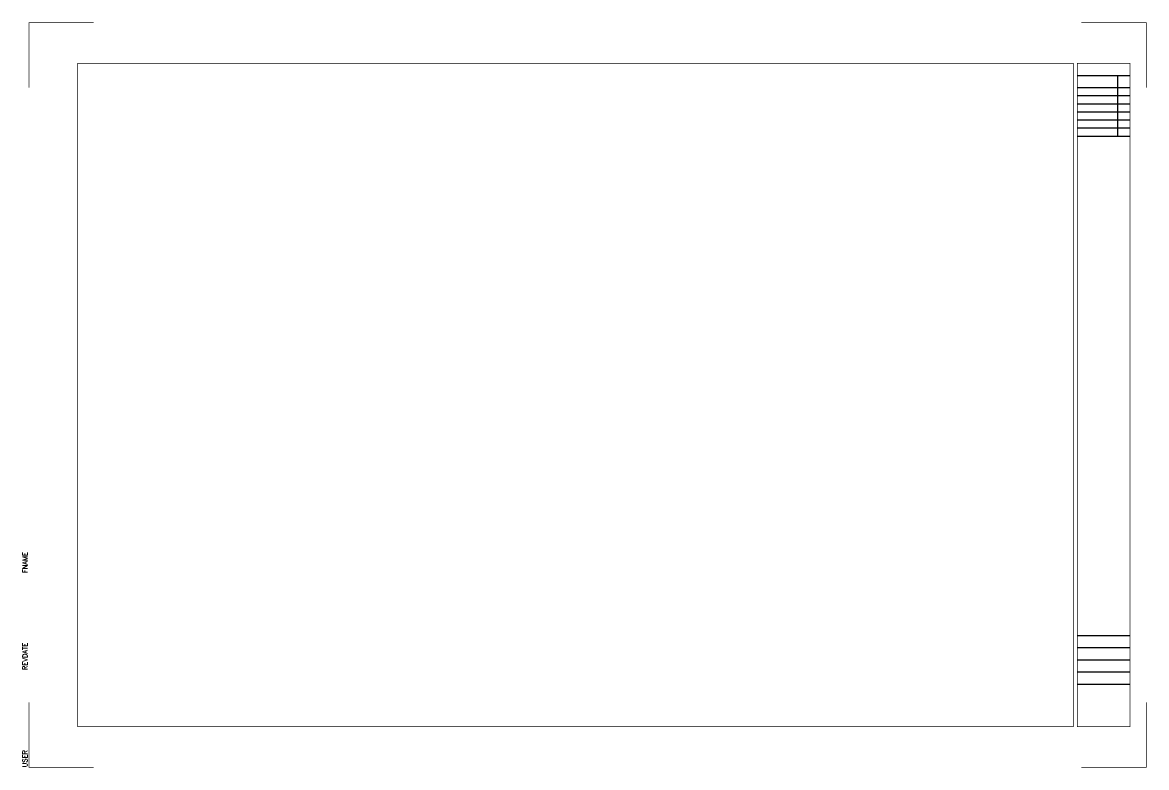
# Model space of a CAD drawing. Extents: x -0.2 to 34.5, y 0 to 23.
import ezdxf

# ---------------------------------------------------------------- set-up
doc = ezdxf.new("R2010")
doc.units = 0
doc.layers.get('0').update_dxf_attribs({"linetype": 'CONTINUOUS'})
doc.layers.add('TITLE_BLOCK', color=7, linetype='CONTINUOUS')
doc.styles.add('ROMAN', font='ROMANS.SHX')

msp = doc.modelspace()

# ---------------------------------------------------------------- linework, layer by layer
at = {"layer": 'TITLE_BLOCK'}
for p, q in [((32.375, 21.375), (34, 21.375)), ((33.625, 19.5), (33.625, 21.375)), ((32.375, 21), (34, 21)), ((32.375, 20.75), (34, 20.75)), ((32.375, 20.5), (34, 20.5)), ((32.375, 20.25), (34, 20.25)), ((32.375, 20), (34, 20)), ((32.375, 19.75), (34, 19.75)), ((32.375, 19.5), (34, 19.5)), ((32.375, 4.0693), (34, 4.0693)), ((32.375, 3.6943), (34, 3.6943)), ((32.375, 3.3193), (34, 3.3193)), ((32.375, 2.9443), (34, 2.9443)), ((32.375, 2.5693), (34, 2.5693))]:
    msp.add_line(p, q, dxfattribs=at)
at = {"layer": 'TITLE_BLOCK', "const_width": 0.02}
for points in [[(0, 21), (0, 23), (2, 23)], [(32.5, 23), (34.5, 23), (34.5, 21)], [(0, 2), (0, 0), (2, 0)], [(32.5, 0), (34.5, 0), (34.5, 2)]]:
    msp.add_lwpolyline(points, dxfattribs=at)
for points in [[(1.5, 1.25), (32.25, 1.25), (32.25, 21.75), (1.5, 21.75)], [(32.375, 1.25), (34, 1.25), (34, 21.75), (32.375, 21.75)]]:
    msp.add_lwpolyline(points, close=True, dxfattribs=at)

# ---------------------------------------------------------------- texts
at = {"color": 0, "style": 'ROMAN', "flags": 8}
for tag, p in [('FNAME', (-0.05, 6)), ('REVDATE', (-0.05, 3)), ('USER', (-0.05, 0))]:
    msp.add_attdef(tag, p, '', height=0.15, rotation=90, dxfattribs=at)

doc.saveas('drawing.dxf')
